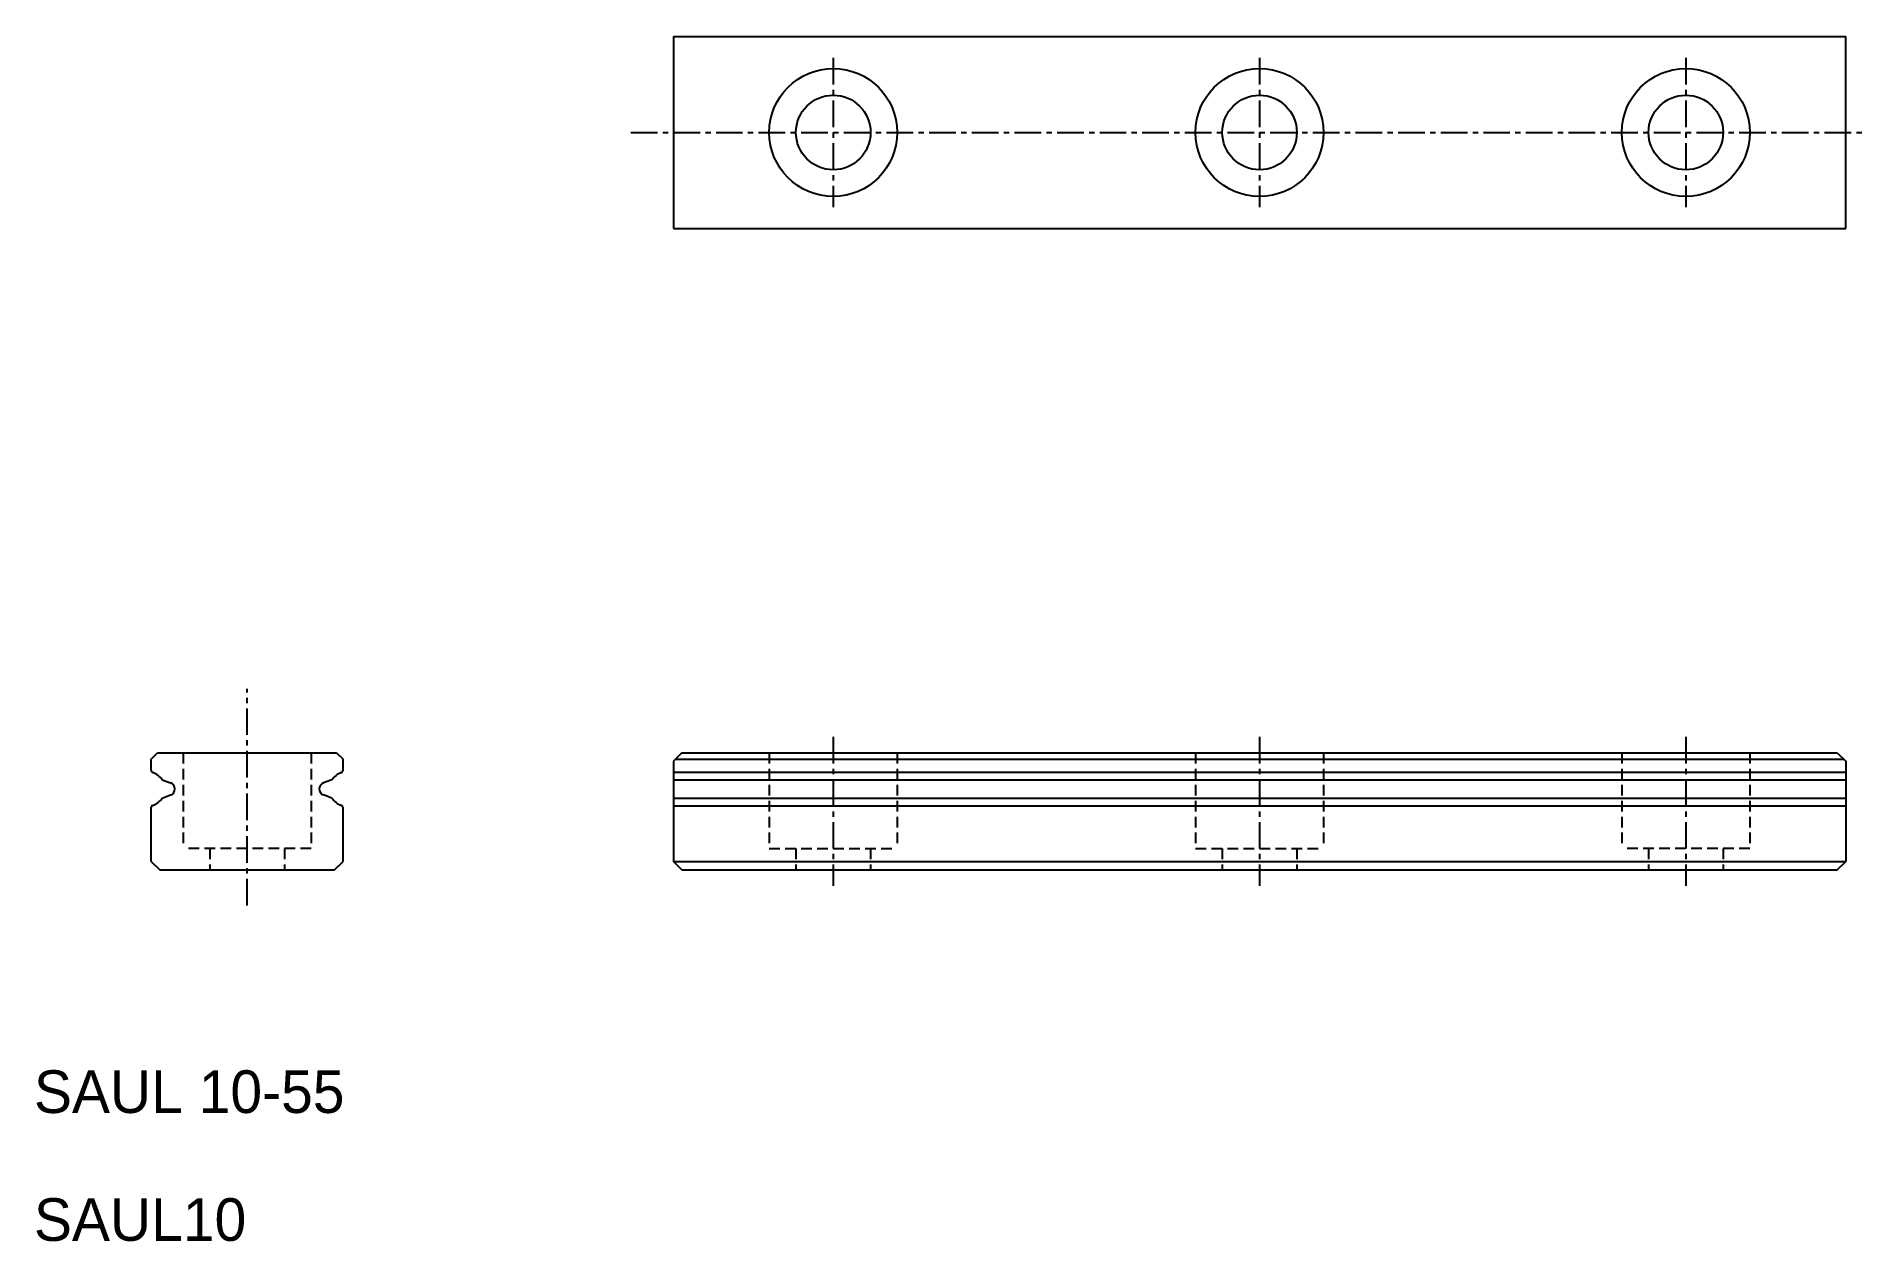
# Model space of a CAD drawing. Extents: x 10.1 to 95.8, y 10 to 66.5.
import ezdxf

# ---------------------------------------------------------------- set-up
doc = ezdxf.new("R2010")
doc.units = 0
doc.linetypes.add('CENTER', pattern=[2, 1.25, -0.25, 0.25, -0.25])
doc.linetypes.add('DASHED', pattern=[0.75, 0.5, -0.25])
doc.layers.get('0').update_dxf_attribs({"linetype": 'CONTINUOUS'})
doc.layers.add('CENTER', color=1, linetype='CENTER')

msp = doc.modelspace()

# ---------------------------------------------------------------- linework, layer by layer
at = {"color": 7, "linetype": 'CONTINUOUS'}
for p, q in [((40, 66.5), (95, 66.5)), ((40, 66.5), (40, 57.5)), ((95, 57.5), (95, 66.5)), ((40, 57.5), (95, 57.5)), ((15.5, 32.6), (15.8, 32.9)), ((15.5, 32.076), (15.5, 32.6)), ((15.8, 32.9), (24.2, 32.9)), ((24.2, 32.9), (24.5, 32.6)), ((24.5, 32.076), (24.5, 32.6)), ((40.4, 32.9), (40, 32.5)), ((40.1, 32.6), (94.9, 32.6)), ((40.4, 32.9), (94.6, 32.9)), ((94.6, 32.9), (95, 32.5)), ((40, 32.5), (40, 27.8)), ((40, 31.994), (95, 31.994)), ((95, 32.5), (95, 27.8)), ((16.021, 31.625), (16.414, 31.482)), ((16.021, 30.775), (16.414, 30.918)), ((23.979, 31.625), (23.586, 31.482)), ((23.979, 30.775), (23.586, 30.918)), ((40, 31.625), (95, 31.625)), ((15.5, 27.8), (15.5, 30.324)), ((24.5, 27.8), (24.5, 30.324)), ((40, 30.775), (95, 30.775)), ((40, 30.406), (95, 30.406)), ((15.5, 27.8), (15.9, 27.4)), ((24.1, 27.4), (24.5, 27.8)), ((40, 27.8), (95, 27.8)), ((40.4, 27.4), (40, 27.8)), ((94.6, 27.4), (95, 27.8)), ((15.9, 27.4), (24.1, 27.4)), ((40.4, 27.4), (94.6, 27.4))]:
    msp.add_line(p, q, dxfattribs=at)
at = {"color": 3, "linetype": 'DASHED'}
for p, q in [((17, 32.9), (17, 28.4)), ((23, 32.9), (23, 28.4)), ((44.5, 32.9), (44.5, 28.4)), ((50.5, 32.9), (50.5, 28.4)), ((64.5, 32.9), (64.5, 28.4)), ((70.5, 32.9), (70.5, 28.4)), ((84.5, 32.9), (84.5, 28.4)), ((90.5, 32.9), (90.5, 28.4)), ((23, 28.4), (17, 28.4)), ((18.25, 28.4), (18.25, 27.4)), ((21.75, 28.4), (21.75, 27.4)), ((44.5, 28.4), (50.5, 28.4)), ((45.75, 28.4), (45.75, 27.4)), ((49.25, 28.4), (49.25, 27.4)), ((64.5, 28.4), (70.5, 28.4)), ((65.75, 28.4), (65.75, 27.4)), ((69.25, 28.4), (69.25, 27.4)), ((90.5, 28.4), (84.5, 28.4)), ((85.75, 28.4), (85.75, 27.4)), ((89.25, 28.4), (89.25, 27.4))]:
    msp.add_line(p, q, dxfattribs=at)
at = {"color": 7, "linetype": 'CONTINUOUS'}
for centre, radius in [((47.5, 62), 3), ((67.5, 62), 3), ((87.5, 62), 3), ((47.5, 62), 1.75), ((67.5, 62), 1.75), ((87.5, 62), 1.75)]:
    msp.add_circle(centre, radius, dxfattribs=at)
for centre, radius, start, end in [((15.61, 32.076), 0.11, 180.001, 250.772), ((15.281, 31.132), 0.889, 33.641, 70.7716), ((24.719, 31.132), 0.889, 109.228, 146.359), ((24.39, 32.076), 0.11, 289.228, 359.999), ((16.312, 31.2), 0.3, 290, 70.0004), ((23.688, 31.2), 0.3, 110, 250), ((15.61, 30.324), 0.11, 109.228, 179.999), ((15.281, 31.267), 0.889, 289.228, 326.359), ((24.719, 31.267), 0.889, 213.641, 250.772), ((24.39, 30.324), 0.11, 0.00064, 70.7719)]:
    msp.add_arc(centre, radius, start, end, dxfattribs=at)
at = {"layer": 'CENTER', "color": 1, "linetype": 'CENTER'}
for p, q in [((47.5, 65.5), (47.5, 58.5)), ((67.5, 65.5), (67.5, 58.5)), ((87.5, 65.5), (87.5, 58.5)), ((38, 62), (95.833, 62)), ((20, 25.733), (20, 35.9)), ((47.5, 33.65), (47.5, 26.65)), ((67.5, 33.65), (67.5, 26.65)), ((87.5, 33.65), (87.5, 26.65))]:
    msp.add_line(p, q, dxfattribs=at)

# ---------------------------------------------------------------- texts
at = {"color": 7, "linetype": 'CONTINUOUS'}
for s, p in [('SAUL 10-55', (10, 16)), ('SAUL10', (10, 10))]:
    msp.add_text(s, height=2, dxfattribs=at).set_placement(p)

doc.saveas('drawing.dxf')
